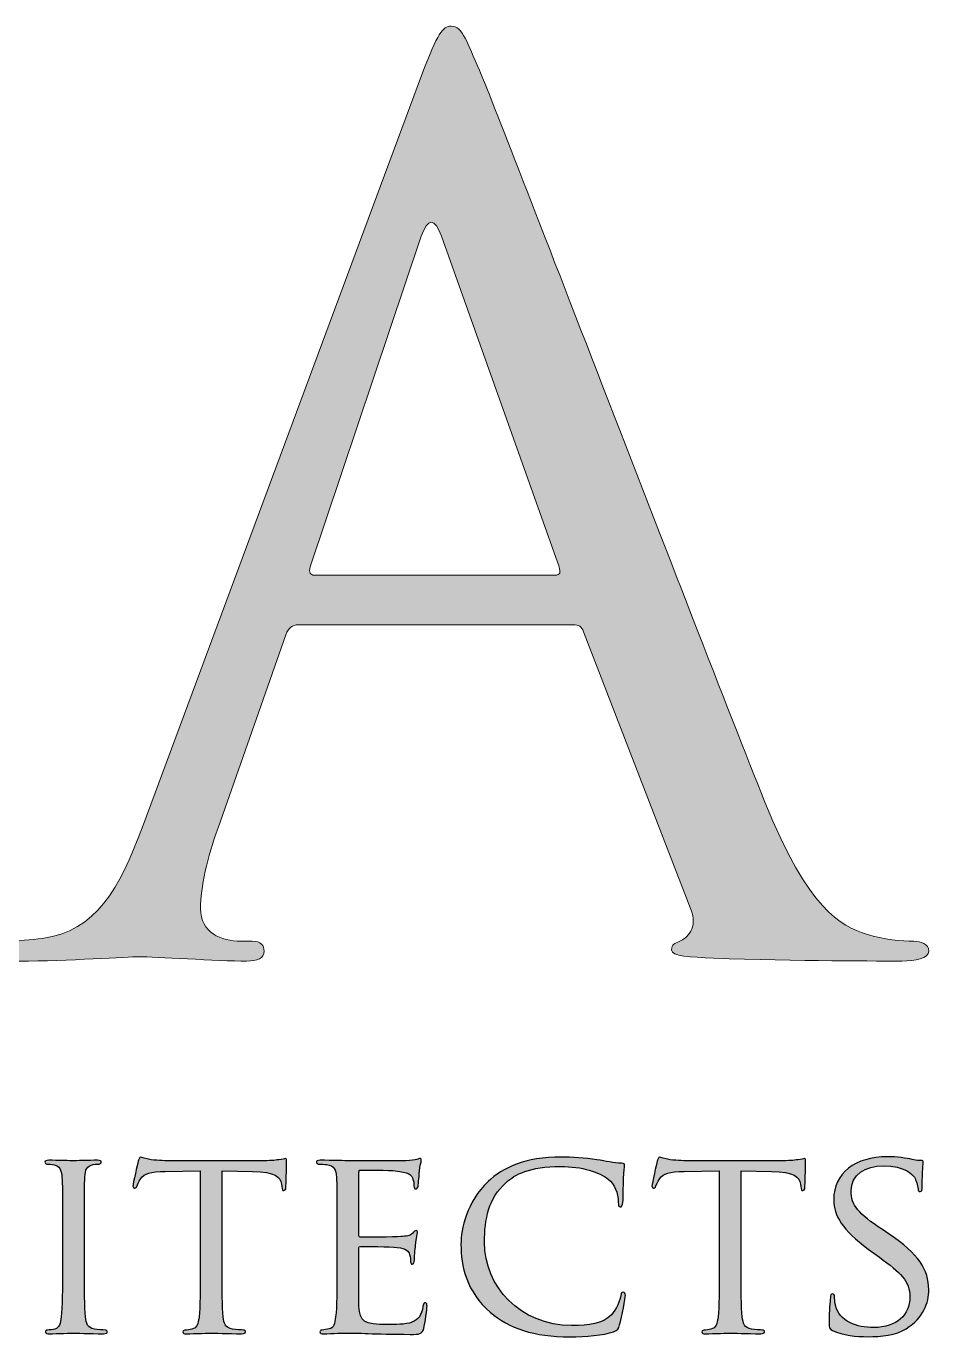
# Model space of a CAD drawing. Header units: feet. Extents: x 0.21 to 4.79, y 0.56 to 1.94.
# Drawn here: x 3.841 to 4.787, y 0.558 to 1.93 of the extents above; entities that cross this region are included whole.
import ezdxf

# ---------------------------------------------------------------- set-up
doc = ezdxf.new("R2010")
doc.units = ezdxf.units.FT
doc.header["$MEASUREMENT"] = 0
doc.layers.add('Layer 2', color=7, linetype='Continuous')

# ---------------------------------------------------------------- blocks, each defined once
blk = doc.blocks.new('*U3')
at = {"true_color": 0xffffff}
h = blk.add_hatch(color=7, dxfattribs=at)
h.dxf.hatch_style = 2
edge = h.paths.add_edge_path()
edge.add_spline(control_points=[(4.2564, 1.8813), (4.272, 1.9229), (4.2777, 1.9303), (4.2862, 1.9303), (4.2989, 1.9303), (4.3032, 1.9125), (4.3159, 1.8843), (4.3386, 1.8308), (4.5385, 1.3093), (4.615, 1.1177), (4.6604, 1.0048), (4.6944, 0.9885), (4.7213, 0.9795), (4.7397, 0.9736), (4.7582, 0.9721), (4.7709, 0.9721), (4.778, 0.9721), (4.7865, 0.9692), (4.7865, 0.9617), (4.7865, 0.9543), (4.7724, 0.9513), (4.7582, 0.9513), (4.7397, 0.9513), (4.6476, 0.9513), (4.5611, 0.9543), (4.537, 0.9558), (4.5172, 0.9558), (4.5172, 0.9632), (4.5172, 0.9692), (4.52, 0.9692), (4.5257, 0.9721), (4.5328, 0.9751), (4.5456, 0.9855), (4.537, 1.0063), (4.537, 1.0063), (4.4251, 1.296), (4.4251, 1.296), (4.4223, 1.3019), (4.4208, 1.3034), (4.4137, 1.3034), (4.4137, 1.3034), (4.126, 1.3034), (4.126, 1.3034), (4.1203, 1.3034), (4.116, 1.3004), (4.1132, 1.293), (4.1132, 1.293), (4.0424, 1.091), (4.0424, 1.091), (4.031, 1.0598), (4.0239, 1.0286), (4.0239, 1.0063), (4.0239, 0.981), (4.0452, 0.9721), (4.0664, 0.9721), (4.0664, 0.9721), (4.0778, 0.9721), (4.0778, 0.9721), (4.0877, 0.9721), (4.0905, 0.9677), (4.0905, 0.9617), (4.0905, 0.9543), (4.0834, 0.9513), (4.0721, 0.9513), (4.0424, 0.9513), (3.9743, 0.9558), (3.9601, 0.9558), (3.9474, 0.9558), (3.885, 0.9513), (3.834, 0.9513), (3.8184, 0.9513), (3.8099, 0.9543), (3.8099, 0.9617), (3.8099, 0.9677), (3.8155, 0.9721), (3.8212, 0.9721), (3.8297, 0.9721), (3.8481, 0.9736), (3.8581, 0.9751), (3.9148, 0.9825), (3.9389, 1.0271), (3.9629, 1.091), (3.9629, 1.091), (4.2564, 1.8813), (4.2564, 1.8813)], knot_values=[0, 0, 0, 0, 1, 1, 1, 2, 2, 2, 3, 3, 3, 4, 4, 4, 5, 5, 5, 6, 6, 6, 7, 7, 7, 8, 8, 8, 9, 9, 9, 10, 10, 10, 11, 11, 11, 12, 12, 12, 13, 13, 13, 14, 14, 14, 15, 15, 15, 16, 16, 16, 17, 17, 17, 18, 18, 18, 19, 19, 19, 20, 20, 20, 21, 21, 21, 22, 22, 22, 23, 23, 23, 24, 24, 24, 25, 25, 25, 26, 26, 26, 27, 27, 27, 28, 28, 28, 28], degree=3, periodic=0)
edge = h.paths.add_edge_path()
edge.add_spline(control_points=[(4.3953, 1.3554), (4.401, 1.3554), (4.401, 1.3584), (4.3995, 1.3643), (4.3995, 1.3643), (4.2762, 1.7104), (4.2762, 1.7104), (4.2691, 1.7298), (4.262, 1.7298), (4.255, 1.7104), (4.255, 1.7104), (4.1387, 1.3643), (4.1387, 1.3643), (4.1373, 1.3584), (4.1387, 1.3554), (4.143, 1.3554), (4.143, 1.3554), (4.3953, 1.3554), (4.3953, 1.3554)], knot_values=[0, 0, 0, 0, 1, 1, 1, 2, 2, 2, 3, 3, 3, 4, 4, 4, 5, 5, 5, 6, 6, 6, 6], degree=3, periodic=0)
h = blk.add_hatch(color=7, dxfattribs=at)
h.dxf.hatch_style = 2
edge = h.paths.add_edge_path()
edge.add_spline(control_points=[(3.9024, 0.6308), (3.9024, 0.6076), (3.9024, 0.5887), (3.9035, 0.5788), (3.9044, 0.5717), (3.9053, 0.5672), (3.9127, 0.566), (3.9165, 0.5655), (3.922, 0.5649), (3.9243, 0.5649), (3.9257, 0.5649), (3.9263, 0.5638), (3.9263, 0.5629), (3.9263, 0.5618), (3.9251, 0.561), (3.9222, 0.561), (3.9081, 0.561), (3.8918, 0.5618), (3.8906, 0.5618), (3.8892, 0.5618), (3.8733, 0.561), (3.8656, 0.561), (3.863, 0.561), (3.8615, 0.5615), (3.8615, 0.5629), (3.8615, 0.5638), (3.8621, 0.5649), (3.8636, 0.5649), (3.8659, 0.5649), (3.869, 0.5655), (3.8713, 0.566), (3.8762, 0.5672), (3.8771, 0.5717), (3.8779, 0.5788), (3.8791, 0.5887), (3.8794, 0.6076), (3.8794, 0.6308), (3.8794, 0.6308), (3.8794, 0.6732), (3.8794, 0.6732), (3.8794, 0.7105), (3.8794, 0.7172), (3.8788, 0.7249), (3.8782, 0.7331), (3.8762, 0.7367), (3.8707, 0.7379), (3.8679, 0.7385), (3.8647, 0.7387), (3.863, 0.7387), (3.8618, 0.7387), (3.861, 0.7399), (3.861, 0.7407), (3.861, 0.7421), (3.8621, 0.7427), (3.865, 0.7427), (3.8733, 0.7427), (3.8892, 0.7421), (3.8906, 0.7421), (3.8918, 0.7421), (3.9081, 0.7427), (3.9159, 0.7427), (3.9188, 0.7427), (3.9199, 0.7421), (3.9199, 0.7407), (3.9199, 0.7399), (3.9188, 0.7387), (3.9179, 0.7387), (3.9162, 0.7387), (3.9145, 0.7387), (3.9116, 0.7382), (3.9047, 0.7367), (3.9033, 0.7334), (3.9027, 0.7249), (3.9024, 0.7172), (3.9024, 0.7105), (3.9024, 0.6732), (3.9024, 0.6732), (3.9024, 0.6308), (3.9024, 0.6308)], knot_values=[0, 0, 0, 0, 1, 1, 1, 2, 2, 2, 3, 3, 3, 4, 4, 4, 5, 5, 5, 6, 6, 6, 7, 7, 7, 8, 8, 8, 9, 9, 9, 10, 10, 10, 11, 11, 11, 12, 12, 12, 13, 13, 13, 14, 14, 14, 15, 15, 15, 16, 16, 16, 17, 17, 17, 18, 18, 18, 19, 19, 19, 20, 20, 20, 21, 21, 21, 22, 22, 22, 23, 23, 23, 24, 24, 24, 25, 25, 25, 26, 26, 26, 26], degree=3, periodic=0)
h = blk.add_hatch(color=7, dxfattribs=at)
h.dxf.hatch_style = 2
edge = h.paths.add_edge_path()
edge.add_spline(control_points=[(4.0465, 0.6308), (4.0465, 0.6076), (4.0465, 0.5887), (4.0477, 0.5788), (4.0485, 0.5717), (4.0497, 0.5672), (4.0575, 0.566), (4.0609, 0.5655), (4.0667, 0.5649), (4.069, 0.5649), (4.0707, 0.5649), (4.071, 0.5638), (4.071, 0.5629), (4.071, 0.5618), (4.0698, 0.561), (4.0669, 0.561), (4.0531, 0.561), (4.037, 0.5618), (4.0356, 0.5618), (4.0345, 0.5618), (4.0169, 0.561), (4.0094, 0.561), (4.0066, 0.561), (4.0054, 0.5615), (4.0054, 0.5629), (4.0054, 0.5638), (4.006, 0.5647), (4.0074, 0.5647), (4.0097, 0.5647), (4.0126, 0.5652), (4.0149, 0.5658), (4.0201, 0.5669), (4.0215, 0.5717), (4.0224, 0.5788), (4.0235, 0.5887), (4.0235, 0.6076), (4.0235, 0.6308), (4.0235, 0.6308), (4.0235, 0.7317), (4.0235, 0.7317), (4.0235, 0.7317), (3.987, 0.7311), (3.987, 0.7311), (3.9712, 0.7308), (3.9651, 0.7291), (3.9614, 0.7235), (3.9585, 0.7192), (3.9582, 0.7175), (3.9574, 0.7158), (3.9568, 0.7139), (3.9559, 0.7136), (3.9548, 0.7136), (3.9542, 0.7136), (3.953, 0.7142), (3.953, 0.7156), (3.953, 0.7181), (3.9582, 0.7396), (3.9585, 0.7416), (3.9591, 0.743), (3.9602, 0.7461), (3.9611, 0.7461), (3.9628, 0.7461), (3.9654, 0.7441), (3.9723, 0.7432), (3.9795, 0.7424), (3.9893, 0.7421), (3.9922, 0.7421), (3.9922, 0.7421), (4.0877, 0.7421), (4.0877, 0.7421), (4.096, 0.7421), (4.1018, 0.7427), (4.1058, 0.7432), (4.1095, 0.7438), (4.1118, 0.7444), (4.113, 0.7444), (4.1141, 0.7444), (4.1141, 0.743), (4.1141, 0.7416), (4.1141, 0.7342), (4.1133, 0.717), (4.1133, 0.7142), (4.1133, 0.7122), (4.1121, 0.711), (4.111, 0.711), (4.1098, 0.711), (4.1093, 0.7119), (4.109, 0.7153), (4.109, 0.7153), (4.1087, 0.7178), (4.1087, 0.7178), (4.1078, 0.7252), (4.1023, 0.7305), (4.0782, 0.7311), (4.0782, 0.7311), (4.0465, 0.7317), (4.0465, 0.7317), (4.0465, 0.7317), (4.0465, 0.6308), (4.0465, 0.6308)], knot_values=[0, 0, 0, 0, 1, 1, 1, 2, 2, 2, 3, 3, 3, 4, 4, 4, 5, 5, 5, 6, 6, 6, 7, 7, 7, 8, 8, 8, 9, 9, 9, 10, 10, 10, 11, 11, 11, 12, 12, 12, 13, 13, 13, 14, 14, 14, 15, 15, 15, 16, 16, 16, 17, 17, 17, 18, 18, 18, 19, 19, 19, 20, 20, 20, 21, 21, 21, 22, 22, 22, 23, 23, 23, 24, 24, 24, 25, 25, 25, 26, 26, 26, 27, 27, 27, 28, 28, 28, 29, 29, 29, 30, 30, 30, 31, 31, 31, 32, 32, 32, 33, 33, 33, 33], degree=3, periodic=0)
h = blk.add_hatch(color=7, dxfattribs=at)
h.dxf.hatch_style = 2
edge = h.paths.add_edge_path()
edge.add_spline(control_points=[(4.1668, 0.6732), (4.1668, 0.7105), (4.1668, 0.7172), (4.1662, 0.7249), (4.1657, 0.7331), (4.1642, 0.737), (4.1559, 0.7382), (4.1539, 0.7385), (4.1495, 0.7387), (4.1472, 0.7387), (4.1464, 0.7387), (4.1452, 0.7399), (4.1452, 0.7407), (4.1452, 0.7421), (4.1464, 0.7427), (4.1493, 0.7427), (4.1608, 0.7427), (4.1772, 0.7421), (4.1786, 0.7421), (4.1803, 0.7421), (4.2333, 0.7418), (4.239, 0.7421), (4.2439, 0.7424), (4.2485, 0.7433), (4.2505, 0.7436), (4.2517, 0.7438), (4.2528, 0.7447), (4.254, 0.7447), (4.2548, 0.7447), (4.2551, 0.7436), (4.2551, 0.7424), (4.2551, 0.7407), (4.2537, 0.7379), (4.2531, 0.7311), (4.2528, 0.7288), (4.2523, 0.7181), (4.2517, 0.7153), (4.2514, 0.7142), (4.2505, 0.7127), (4.2494, 0.7127), (4.2479, 0.7127), (4.2474, 0.7139), (4.2474, 0.7158), (4.2474, 0.7175), (4.2471, 0.7215), (4.2459, 0.7243), (4.2442, 0.7283), (4.2416, 0.73), (4.2278, 0.7317), (4.2235, 0.7322), (4.1941, 0.7325), (4.1912, 0.7325), (4.1901, 0.7325), (4.1898, 0.7317), (4.1898, 0.73), (4.1898, 0.73), (4.1898, 0.6647), (4.1898, 0.6647), (4.1898, 0.663), (4.1898, 0.6622), (4.1912, 0.6622), (4.1944, 0.6622), (4.2278, 0.6622), (4.2335, 0.6627), (4.2396, 0.6633), (4.2433, 0.6635), (4.2459, 0.6661), (4.2476, 0.6678), (4.2488, 0.6692), (4.2497, 0.6692), (4.2505, 0.6692), (4.2511, 0.6686), (4.2511, 0.6672), (4.2511, 0.6658), (4.2497, 0.6619), (4.2491, 0.6539), (4.2485, 0.6492), (4.2479, 0.6401), (4.2479, 0.6384), (4.2479, 0.6364), (4.2474, 0.6339), (4.2456, 0.6339), (4.2445, 0.6339), (4.2439, 0.6347), (4.2439, 0.6361), (4.2439, 0.6384), (4.2439, 0.6409), (4.2427, 0.6441), (4.2419, 0.6474), (4.2396, 0.6503), (4.2298, 0.6514), (4.2229, 0.6522), (4.1958, 0.6525), (4.1915, 0.6525), (4.1901, 0.6525), (4.1898, 0.6517), (4.1898, 0.6508), (4.1898, 0.6508), (4.1898, 0.6308), (4.1898, 0.6308), (4.1898, 0.6226), (4.1895, 0.5946), (4.1898, 0.5898), (4.1904, 0.5737), (4.195, 0.5706), (4.22, 0.5706), (4.2266, 0.5706), (4.2387, 0.5706), (4.2453, 0.5731), (4.252, 0.5759), (4.2554, 0.5802), (4.2568, 0.5898), (4.2574, 0.5926), (4.258, 0.5935), (4.2594, 0.5935), (4.2609, 0.5935), (4.2611, 0.5915), (4.2611, 0.5898), (4.2611, 0.5881), (4.2591, 0.5717), (4.2577, 0.5666), (4.256, 0.5604), (4.2534, 0.5604), (4.2436, 0.5604), (4.2246, 0.5604), (4.21, 0.561), (4.1996, 0.5612), (4.189, 0.5618), (4.1823, 0.5618), (4.1786, 0.5618), (4.178, 0.5618), (4.1731, 0.5618), (4.1677, 0.5615), (4.1628, 0.5612), (4.157, 0.561), (4.153, 0.561), (4.1504, 0.561), (4.149, 0.5615), (4.149, 0.5629), (4.149, 0.5638), (4.1495, 0.5649), (4.151, 0.5649), (4.1533, 0.5649), (4.1565, 0.5658), (4.1587, 0.5661), (4.1637, 0.5669), (4.1642, 0.5717), (4.1654, 0.5788), (4.1668, 0.5887), (4.1668, 0.6076), (4.1668, 0.6308), (4.1668, 0.6308), (4.1668, 0.6732), (4.1668, 0.6732)], knot_values=[0, 0, 0, 0, 1, 1, 1, 2, 2, 2, 3, 3, 3, 4, 4, 4, 5, 5, 5, 6, 6, 6, 7, 7, 7, 8, 8, 8, 9, 9, 9, 10, 10, 10, 11, 11, 11, 12, 12, 12, 13, 13, 13, 14, 14, 14, 15, 15, 15, 16, 16, 16, 17, 17, 17, 18, 18, 18, 19, 19, 19, 20, 20, 20, 21, 21, 21, 22, 22, 22, 23, 23, 23, 24, 24, 24, 25, 25, 25, 26, 26, 26, 27, 27, 27, 28, 28, 28, 29, 29, 29, 30, 30, 30, 31, 31, 31, 32, 32, 32, 33, 33, 33, 34, 34, 34, 35, 35, 35, 36, 36, 36, 37, 37, 37, 38, 38, 38, 39, 39, 39, 40, 40, 40, 41, 41, 41, 42, 42, 42, 43, 43, 43, 44, 44, 44, 45, 45, 45, 46, 46, 46, 47, 47, 47, 48, 48, 48, 49, 49, 49, 50, 50, 50, 51, 51, 51, 51], degree=3, periodic=0)
h = blk.add_hatch(color=7, dxfattribs=at)
h.dxf.hatch_style = 2
edge = h.paths.add_edge_path()
edge.add_spline(control_points=[(4.3273, 0.5836), (4.3026, 0.6045), (4.2966, 0.6319), (4.2966, 0.6548), (4.2966, 0.6709), (4.3026, 0.6989), (4.325, 0.7204), (4.3403, 0.7348), (4.3633, 0.7461), (4.4022, 0.7461), (4.4122, 0.7461), (4.4266, 0.7452), (4.439, 0.7433), (4.4485, 0.7416), (4.4565, 0.7399), (4.4648, 0.7396), (4.4674, 0.7396), (4.468, 0.7385), (4.468, 0.737), (4.468, 0.7351), (4.4674, 0.7322), (4.4669, 0.7235), (4.4666, 0.7156), (4.4666, 0.7023), (4.4663, 0.6989), (4.466, 0.6952), (4.4648, 0.6938), (4.4634, 0.6938), (4.4617, 0.6938), (4.4614, 0.6955), (4.4614, 0.6989), (4.4614, 0.7082), (4.4574, 0.7178), (4.4508, 0.7229), (4.4418, 0.7303), (4.4234, 0.7362), (4.401, 0.7362), (4.3685, 0.7362), (4.3529, 0.7277), (4.344, 0.7195), (4.3253, 0.7026), (4.3213, 0.6811), (4.3213, 0.6568), (4.3213, 0.6107), (4.3584, 0.5697), (4.4125, 0.5697), (4.4315, 0.5697), (4.4441, 0.5711), (4.4542, 0.581), (4.4597, 0.5864), (4.4631, 0.5966), (4.464, 0.6011), (4.4646, 0.6036), (4.4648, 0.6045), (4.4666, 0.6045), (4.4677, 0.6045), (4.4689, 0.6028), (4.4689, 0.6011), (4.4689, 0.5994), (4.4654, 0.5785), (4.4628, 0.5703), (4.4614, 0.5658), (4.4608, 0.5649), (4.4565, 0.5632), (4.4462, 0.5593), (4.4272, 0.5578), (4.4108, 0.5578), (4.3728, 0.5578), (4.3472, 0.5666), (4.3273, 0.5836)], knot_values=[0, 0, 0, 0, 1, 1, 1, 2, 2, 2, 3, 3, 3, 4, 4, 4, 5, 5, 5, 6, 6, 6, 7, 7, 7, 8, 8, 8, 9, 9, 9, 10, 10, 10, 11, 11, 11, 12, 12, 12, 13, 13, 13, 14, 14, 14, 15, 15, 15, 16, 16, 16, 17, 17, 17, 18, 18, 18, 19, 19, 19, 20, 20, 20, 21, 21, 21, 22, 22, 22, 23, 23, 23, 23], degree=3, periodic=0)
h = blk.add_hatch(color=7, dxfattribs=at)
h.dxf.hatch_style = 2
edge = h.paths.add_edge_path()
edge.add_spline(control_points=[(4.59, 0.6308), (4.59, 0.6076), (4.59, 0.5887), (4.5912, 0.5788), (4.5921, 0.5717), (4.5932, 0.5672), (4.601, 0.566), (4.6044, 0.5655), (4.6102, 0.5649), (4.6125, 0.5649), (4.6142, 0.5649), (4.6145, 0.5638), (4.6145, 0.5629), (4.6145, 0.5618), (4.6133, 0.561), (4.6105, 0.561), (4.5966, 0.561), (4.5805, 0.5618), (4.5791, 0.5618), (4.578, 0.5618), (4.5604, 0.561), (4.5529, 0.561), (4.55, 0.561), (4.5489, 0.5615), (4.5489, 0.5629), (4.5489, 0.5638), (4.5495, 0.5647), (4.5509, 0.5647), (4.5532, 0.5647), (4.5561, 0.5652), (4.5584, 0.5658), (4.5636, 0.5669), (4.565, 0.5717), (4.5659, 0.5788), (4.567, 0.5887), (4.567, 0.6076), (4.567, 0.6308), (4.567, 0.6308), (4.567, 0.7317), (4.567, 0.7317), (4.567, 0.7317), (4.5305, 0.7311), (4.5305, 0.7311), (4.5147, 0.7308), (4.5086, 0.7291), (4.5049, 0.7235), (4.502, 0.7192), (4.5017, 0.7175), (4.5008, 0.7158), (4.5003, 0.7139), (4.4994, 0.7136), (4.4983, 0.7136), (4.4977, 0.7136), (4.4966, 0.7142), (4.4966, 0.7156), (4.4966, 0.7181), (4.5017, 0.7396), (4.502, 0.7416), (4.5026, 0.743), (4.5037, 0.7461), (4.5046, 0.7461), (4.5063, 0.7461), (4.5089, 0.7441), (4.5158, 0.7432), (4.523, 0.7424), (4.5328, 0.7421), (4.5357, 0.7421), (4.5357, 0.7421), (4.6312, 0.7421), (4.6312, 0.7421), (4.6395, 0.7421), (4.6453, 0.7427), (4.6493, 0.7432), (4.653, 0.7438), (4.6553, 0.7444), (4.6565, 0.7444), (4.6576, 0.7444), (4.6576, 0.743), (4.6576, 0.7416), (4.6576, 0.7342), (4.6568, 0.717), (4.6568, 0.7142), (4.6568, 0.7122), (4.6556, 0.711), (4.6545, 0.711), (4.6533, 0.711), (4.6527, 0.7119), (4.6525, 0.7153), (4.6525, 0.7153), (4.6522, 0.7178), (4.6522, 0.7178), (4.6513, 0.7252), (4.6458, 0.7305), (4.6217, 0.7311), (4.6217, 0.7311), (4.59, 0.7317), (4.59, 0.7317), (4.59, 0.7317), (4.59, 0.6308), (4.59, 0.6308)], knot_values=[0, 0, 0, 0, 1, 1, 1, 2, 2, 2, 3, 3, 3, 4, 4, 4, 5, 5, 5, 6, 6, 6, 7, 7, 7, 8, 8, 8, 9, 9, 9, 10, 10, 10, 11, 11, 11, 12, 12, 12, 13, 13, 13, 14, 14, 14, 15, 15, 15, 16, 16, 16, 17, 17, 17, 18, 18, 18, 19, 19, 19, 20, 20, 20, 21, 21, 21, 22, 22, 22, 23, 23, 23, 24, 24, 24, 25, 25, 25, 26, 26, 26, 27, 27, 27, 28, 28, 28, 29, 29, 29, 30, 30, 30, 31, 31, 31, 32, 32, 32, 33, 33, 33, 33], degree=3, periodic=0)
h = blk.add_hatch(color=7, dxfattribs=at)
h.dxf.hatch_style = 2
edge = h.paths.add_edge_path()
edge.add_spline(control_points=[(4.6858, 0.5644), (4.6824, 0.566), (4.6821, 0.5669), (4.6821, 0.5734), (4.6821, 0.5853), (4.6833, 0.5949), (4.6835, 0.5988), (4.6835, 0.6014), (4.6841, 0.6028), (4.6855, 0.6028), (4.687, 0.6028), (4.6879, 0.6019), (4.6879, 0.5999), (4.6879, 0.598), (4.6879, 0.5946), (4.6887, 0.5912), (4.6927, 0.5737), (4.7117, 0.5675), (4.7287, 0.5675), (4.7537, 0.5675), (4.7667, 0.5813), (4.7667, 0.5994), (4.7667, 0.6166), (4.7572, 0.6248), (4.7348, 0.6412), (4.7348, 0.6412), (4.7232, 0.6497), (4.7232, 0.6497), (4.6959, 0.6698), (4.687, 0.6845), (4.687, 0.7012), (4.687, 0.7294), (4.7097, 0.7464), (4.7431, 0.7464), (4.7532, 0.7464), (4.7632, 0.7449), (4.7693, 0.7436), (4.7742, 0.7424), (4.7762, 0.7424), (4.7782, 0.7424), (4.7802, 0.7424), (4.7808, 0.7421), (4.7808, 0.7407), (4.7808, 0.7396), (4.7796, 0.7317), (4.7796, 0.7153), (4.7796, 0.7116), (4.7793, 0.7099), (4.7776, 0.7099), (4.7759, 0.7099), (4.7756, 0.711), (4.7753, 0.713), (4.775, 0.7158), (4.773, 0.7223), (4.7716, 0.7249), (4.7699, 0.7277), (4.7615, 0.7368), (4.7388, 0.7368), (4.7204, 0.7368), (4.7051, 0.7277), (4.7051, 0.7108), (4.7051, 0.6955), (4.7129, 0.6867), (4.7379, 0.6701), (4.7379, 0.6701), (4.7451, 0.6653), (4.7451, 0.6653), (4.7759, 0.6446), (4.7865, 0.6279), (4.7865, 0.6073), (4.7865, 0.5932), (4.7811, 0.5779), (4.7629, 0.5663), (4.7523, 0.5595), (4.7365, 0.5579), (4.7227, 0.5579), (4.7109, 0.5579), (4.6962, 0.5595), (4.6858, 0.5644)], knot_values=[0, 0, 0, 0, 1, 1, 1, 2, 2, 2, 3, 3, 3, 4, 4, 4, 5, 5, 5, 6, 6, 6, 7, 7, 7, 8, 8, 8, 9, 9, 9, 10, 10, 10, 11, 11, 11, 12, 12, 12, 13, 13, 13, 14, 14, 14, 15, 15, 15, 16, 16, 16, 17, 17, 17, 18, 18, 18, 19, 19, 19, 20, 20, 20, 21, 21, 21, 22, 22, 22, 23, 23, 23, 24, 24, 24, 25, 25, 25, 26, 26, 26, 26], degree=3, periodic=0)
at = {"lineweight": 0}
for points, knots in [([(4.2564, 1.8813), (4.272, 1.9229), (4.2777, 1.9303), (4.2862, 1.9303), (4.2989, 1.9303), (4.3032, 1.9125), (4.3159, 1.8843), (4.3386, 1.8308), (4.5385, 1.3093), (4.615, 1.1177), (4.6604, 1.0048), (4.6944, 0.9885), (4.7213, 0.9795), (4.7397, 0.9736), (4.7582, 0.9721), (4.7709, 0.9721), (4.778, 0.9721), (4.7865, 0.9692), (4.7865, 0.9617), (4.7865, 0.9543), (4.7724, 0.9513), (4.7582, 0.9513), (4.7397, 0.9513), (4.6476, 0.9513), (4.5611, 0.9543), (4.537, 0.9558), (4.5172, 0.9558), (4.5172, 0.9632), (4.5172, 0.9692), (4.52, 0.9692), (4.5257, 0.9721), (4.5328, 0.9751), (4.5456, 0.9855), (4.537, 1.0063), (4.537, 1.0063), (4.4251, 1.296), (4.4251, 1.296), (4.4223, 1.3019), (4.4208, 1.3034), (4.4137, 1.3034), (4.4137, 1.3034), (4.126, 1.3034), (4.126, 1.3034), (4.1203, 1.3034), (4.116, 1.3004), (4.1132, 1.293), (4.1132, 1.293), (4.0424, 1.091), (4.0424, 1.091), (4.031, 1.0598), (4.0239, 1.0286), (4.0239, 1.0063), (4.0239, 0.981), (4.0452, 0.9721), (4.0664, 0.9721), (4.0664, 0.9721), (4.0778, 0.9721), (4.0778, 0.9721), (4.0877, 0.9721), (4.0905, 0.9677), (4.0905, 0.9617), (4.0905, 0.9543), (4.0834, 0.9513), (4.0721, 0.9513), (4.0424, 0.9513), (3.9743, 0.9558), (3.9601, 0.9558), (3.9474, 0.9558), (3.885, 0.9513), (3.834, 0.9513), (3.8184, 0.9513), (3.8099, 0.9543), (3.8099, 0.9617), (3.8099, 0.9677), (3.8155, 0.9721), (3.8212, 0.9721), (3.8297, 0.9721), (3.8481, 0.9736), (3.8581, 0.9751), (3.9148, 0.9825), (3.9389, 1.0271), (3.9629, 1.091), (3.9629, 1.091), (4.2564, 1.8813), (4.2564, 1.8813)], [0, 0, 0, 0, 1, 1, 1, 2, 2, 2, 3, 3, 3, 4, 4, 4, 5, 5, 5, 6, 6, 6, 7, 7, 7, 8, 8, 8, 9, 9, 9, 10, 10, 10, 11, 11, 11, 12, 12, 12, 13, 13, 13, 14, 14, 14, 15, 15, 15, 16, 16, 16, 17, 17, 17, 18, 18, 18, 19, 19, 19, 20, 20, 20, 21, 21, 21, 22, 22, 22, 23, 23, 23, 24, 24, 24, 25, 25, 25, 26, 26, 26, 27, 27, 27, 28, 28, 28, 28]), ([(4.3953, 1.3554), (4.401, 1.3554), (4.401, 1.3584), (4.3995, 1.3643), (4.3995, 1.3643), (4.2762, 1.7104), (4.2762, 1.7104), (4.2691, 1.7298), (4.262, 1.7298), (4.255, 1.7104), (4.255, 1.7104), (4.1387, 1.3643), (4.1387, 1.3643), (4.1373, 1.3584), (4.1387, 1.3554), (4.143, 1.3554), (4.143, 1.3554), (4.3953, 1.3554), (4.3953, 1.3554)], [0, 0, 0, 0, 1, 1, 1, 2, 2, 2, 3, 3, 3, 4, 4, 4, 5, 5, 5, 6, 6, 6, 6])]:
    blk.add_open_spline(points, degree=3, knots=knots, dxfattribs=at)
for points, knots in [([(3.9024, 0.6308), (3.9024, 0.6076), (3.9024, 0.5887), (3.9035, 0.5788), (3.9044, 0.5717), (3.9053, 0.5672), (3.9127, 0.566), (3.9165, 0.5655), (3.922, 0.5649), (3.9243, 0.5649), (3.9257, 0.5649), (3.9263, 0.5638), (3.9263, 0.5629), (3.9263, 0.5618), (3.9251, 0.561), (3.9222, 0.561), (3.9081, 0.561), (3.8918, 0.5618), (3.8906, 0.5618), (3.8892, 0.5618), (3.8733, 0.561), (3.8656, 0.561), (3.863, 0.561), (3.8615, 0.5615), (3.8615, 0.5629), (3.8615, 0.5638), (3.8621, 0.5649), (3.8636, 0.5649), (3.8659, 0.5649), (3.869, 0.5655), (3.8713, 0.566), (3.8762, 0.5672), (3.8771, 0.5717), (3.8779, 0.5788), (3.8791, 0.5887), (3.8794, 0.6076), (3.8794, 0.6308), (3.8794, 0.6308), (3.8794, 0.6732), (3.8794, 0.6732), (3.8794, 0.7105), (3.8794, 0.7172), (3.8788, 0.7249), (3.8782, 0.7331), (3.8762, 0.7367), (3.8707, 0.7379), (3.8679, 0.7385), (3.8647, 0.7387), (3.863, 0.7387), (3.8618, 0.7387), (3.861, 0.7399), (3.861, 0.7407), (3.861, 0.7421), (3.8621, 0.7427), (3.865, 0.7427), (3.8733, 0.7427), (3.8892, 0.7421), (3.8906, 0.7421), (3.8918, 0.7421), (3.9081, 0.7427), (3.9159, 0.7427), (3.9188, 0.7427), (3.9199, 0.7421), (3.9199, 0.7407), (3.9199, 0.7399), (3.9188, 0.7387), (3.9179, 0.7387), (3.9162, 0.7387), (3.9145, 0.7387), (3.9116, 0.7382), (3.9047, 0.7367), (3.9033, 0.7334), (3.9027, 0.7249), (3.9024, 0.7172), (3.9024, 0.7105), (3.9024, 0.6732), (3.9024, 0.6732), (3.9024, 0.6308), (3.9024, 0.6308)], [0, 0, 0, 0, 1, 1, 1, 2, 2, 2, 3, 3, 3, 4, 4, 4, 5, 5, 5, 6, 6, 6, 7, 7, 7, 8, 8, 8, 9, 9, 9, 10, 10, 10, 11, 11, 11, 12, 12, 12, 13, 13, 13, 14, 14, 14, 15, 15, 15, 16, 16, 16, 17, 17, 17, 18, 18, 18, 19, 19, 19, 20, 20, 20, 21, 21, 21, 22, 22, 22, 23, 23, 23, 24, 24, 24, 25, 25, 25, 26, 26, 26, 26]), ([(4.0465, 0.6308), (4.0465, 0.6076), (4.0465, 0.5887), (4.0477, 0.5788), (4.0485, 0.5717), (4.0497, 0.5672), (4.0575, 0.566), (4.0609, 0.5655), (4.0667, 0.5649), (4.069, 0.5649), (4.0707, 0.5649), (4.071, 0.5638), (4.071, 0.5629), (4.071, 0.5618), (4.0698, 0.561), (4.0669, 0.561), (4.0531, 0.561), (4.037, 0.5618), (4.0356, 0.5618), (4.0345, 0.5618), (4.0169, 0.561), (4.0094, 0.561), (4.0066, 0.561), (4.0054, 0.5615), (4.0054, 0.5629), (4.0054, 0.5638), (4.006, 0.5647), (4.0074, 0.5647), (4.0097, 0.5647), (4.0126, 0.5652), (4.0149, 0.5658), (4.0201, 0.5669), (4.0215, 0.5717), (4.0224, 0.5788), (4.0235, 0.5887), (4.0235, 0.6076), (4.0235, 0.6308), (4.0235, 0.6308), (4.0235, 0.7317), (4.0235, 0.7317), (4.0235, 0.7317), (3.987, 0.7311), (3.987, 0.7311), (3.9712, 0.7308), (3.9651, 0.7291), (3.9614, 0.7235), (3.9585, 0.7192), (3.9582, 0.7175), (3.9574, 0.7158), (3.9568, 0.7139), (3.9559, 0.7136), (3.9548, 0.7136), (3.9542, 0.7136), (3.953, 0.7142), (3.953, 0.7156), (3.953, 0.7181), (3.9582, 0.7396), (3.9585, 0.7416), (3.9591, 0.743), (3.9602, 0.7461), (3.9611, 0.7461), (3.9628, 0.7461), (3.9654, 0.7441), (3.9723, 0.7432), (3.9795, 0.7424), (3.9893, 0.7421), (3.9922, 0.7421), (3.9922, 0.7421), (4.0877, 0.7421), (4.0877, 0.7421), (4.096, 0.7421), (4.1018, 0.7427), (4.1058, 0.7432), (4.1095, 0.7438), (4.1118, 0.7444), (4.113, 0.7444), (4.1141, 0.7444), (4.1141, 0.743), (4.1141, 0.7416), (4.1141, 0.7342), (4.1133, 0.717), (4.1133, 0.7142), (4.1133, 0.7122), (4.1121, 0.711), (4.111, 0.711), (4.1098, 0.711), (4.1093, 0.7119), (4.109, 0.7153), (4.109, 0.7153), (4.1087, 0.7178), (4.1087, 0.7178), (4.1078, 0.7252), (4.1023, 0.7305), (4.0782, 0.7311), (4.0782, 0.7311), (4.0465, 0.7317), (4.0465, 0.7317), (4.0465, 0.7317), (4.0465, 0.6308), (4.0465, 0.6308)], [0, 0, 0, 0, 1, 1, 1, 2, 2, 2, 3, 3, 3, 4, 4, 4, 5, 5, 5, 6, 6, 6, 7, 7, 7, 8, 8, 8, 9, 9, 9, 10, 10, 10, 11, 11, 11, 12, 12, 12, 13, 13, 13, 14, 14, 14, 15, 15, 15, 16, 16, 16, 17, 17, 17, 18, 18, 18, 19, 19, 19, 20, 20, 20, 21, 21, 21, 22, 22, 22, 23, 23, 23, 24, 24, 24, 25, 25, 25, 26, 26, 26, 27, 27, 27, 28, 28, 28, 29, 29, 29, 30, 30, 30, 31, 31, 31, 32, 32, 32, 33, 33, 33, 33]), ([(4.1668, 0.6732), (4.1668, 0.7105), (4.1668, 0.7172), (4.1662, 0.7249), (4.1657, 0.7331), (4.1642, 0.737), (4.1559, 0.7382), (4.1539, 0.7385), (4.1495, 0.7387), (4.1472, 0.7387), (4.1464, 0.7387), (4.1452, 0.7399), (4.1452, 0.7407), (4.1452, 0.7421), (4.1464, 0.7427), (4.1493, 0.7427), (4.1608, 0.7427), (4.1772, 0.7421), (4.1786, 0.7421), (4.1803, 0.7421), (4.2333, 0.7418), (4.239, 0.7421), (4.2439, 0.7424), (4.2485, 0.7433), (4.2505, 0.7436), (4.2517, 0.7438), (4.2528, 0.7447), (4.254, 0.7447), (4.2548, 0.7447), (4.2551, 0.7436), (4.2551, 0.7424), (4.2551, 0.7407), (4.2537, 0.7379), (4.2531, 0.7311), (4.2528, 0.7288), (4.2523, 0.7181), (4.2517, 0.7153), (4.2514, 0.7142), (4.2505, 0.7127), (4.2494, 0.7127), (4.2479, 0.7127), (4.2474, 0.7139), (4.2474, 0.7158), (4.2474, 0.7175), (4.2471, 0.7215), (4.2459, 0.7243), (4.2442, 0.7283), (4.2416, 0.73), (4.2278, 0.7317), (4.2235, 0.7322), (4.1941, 0.7325), (4.1912, 0.7325), (4.1901, 0.7325), (4.1898, 0.7317), (4.1898, 0.73), (4.1898, 0.73), (4.1898, 0.6647), (4.1898, 0.6647), (4.1898, 0.663), (4.1898, 0.6622), (4.1912, 0.6622), (4.1944, 0.6622), (4.2278, 0.6622), (4.2335, 0.6627), (4.2396, 0.6633), (4.2433, 0.6635), (4.2459, 0.6661), (4.2476, 0.6678), (4.2488, 0.6692), (4.2497, 0.6692), (4.2505, 0.6692), (4.2511, 0.6686), (4.2511, 0.6672), (4.2511, 0.6658), (4.2497, 0.6619), (4.2491, 0.6539), (4.2485, 0.6492), (4.2479, 0.6401), (4.2479, 0.6384), (4.2479, 0.6364), (4.2474, 0.6339), (4.2456, 0.6339), (4.2445, 0.6339), (4.2439, 0.6347), (4.2439, 0.6361), (4.2439, 0.6384), (4.2439, 0.6409), (4.2427, 0.6441), (4.2419, 0.6474), (4.2396, 0.6503), (4.2298, 0.6514), (4.2229, 0.6522), (4.1958, 0.6525), (4.1915, 0.6525), (4.1901, 0.6525), (4.1898, 0.6517), (4.1898, 0.6508), (4.1898, 0.6508), (4.1898, 0.6308), (4.1898, 0.6308), (4.1898, 0.6226), (4.1895, 0.5946), (4.1898, 0.5898), (4.1904, 0.5737), (4.195, 0.5706), (4.22, 0.5706), (4.2266, 0.5706), (4.2387, 0.5706), (4.2453, 0.5731), (4.252, 0.5759), (4.2554, 0.5802), (4.2568, 0.5898), (4.2574, 0.5926), (4.258, 0.5935), (4.2594, 0.5935), (4.2609, 0.5935), (4.2611, 0.5915), (4.2611, 0.5898), (4.2611, 0.5881), (4.2591, 0.5717), (4.2577, 0.5666), (4.256, 0.5604), (4.2534, 0.5604), (4.2436, 0.5604), (4.2246, 0.5604), (4.21, 0.561), (4.1996, 0.5612), (4.189, 0.5618), (4.1823, 0.5618), (4.1786, 0.5618), (4.178, 0.5618), (4.1731, 0.5618), (4.1677, 0.5615), (4.1628, 0.5612), (4.157, 0.561), (4.153, 0.561), (4.1504, 0.561), (4.149, 0.5615), (4.149, 0.5629), (4.149, 0.5638), (4.1495, 0.5649), (4.151, 0.5649), (4.1533, 0.5649), (4.1565, 0.5658), (4.1587, 0.5661), (4.1637, 0.5669), (4.1642, 0.5717), (4.1654, 0.5788), (4.1668, 0.5887), (4.1668, 0.6076), (4.1668, 0.6308), (4.1668, 0.6308), (4.1668, 0.6732), (4.1668, 0.6732)], [0, 0, 0, 0, 1, 1, 1, 2, 2, 2, 3, 3, 3, 4, 4, 4, 5, 5, 5, 6, 6, 6, 7, 7, 7, 8, 8, 8, 9, 9, 9, 10, 10, 10, 11, 11, 11, 12, 12, 12, 13, 13, 13, 14, 14, 14, 15, 15, 15, 16, 16, 16, 17, 17, 17, 18, 18, 18, 19, 19, 19, 20, 20, 20, 21, 21, 21, 22, 22, 22, 23, 23, 23, 24, 24, 24, 25, 25, 25, 26, 26, 26, 27, 27, 27, 28, 28, 28, 29, 29, 29, 30, 30, 30, 31, 31, 31, 32, 32, 32, 33, 33, 33, 34, 34, 34, 35, 35, 35, 36, 36, 36, 37, 37, 37, 38, 38, 38, 39, 39, 39, 40, 40, 40, 41, 41, 41, 42, 42, 42, 43, 43, 43, 44, 44, 44, 45, 45, 45, 46, 46, 46, 47, 47, 47, 48, 48, 48, 49, 49, 49, 50, 50, 50, 51, 51, 51, 51]), ([(4.3273, 0.5836), (4.3026, 0.6045), (4.2966, 0.6319), (4.2966, 0.6548), (4.2966, 0.6709), (4.3026, 0.6989), (4.325, 0.7204), (4.3403, 0.7348), (4.3633, 0.7461), (4.4022, 0.7461), (4.4122, 0.7461), (4.4266, 0.7452), (4.439, 0.7433), (4.4485, 0.7416), (4.4565, 0.7399), (4.4648, 0.7396), (4.4674, 0.7396), (4.468, 0.7385), (4.468, 0.737), (4.468, 0.7351), (4.4674, 0.7322), (4.4669, 0.7235), (4.4666, 0.7156), (4.4666, 0.7023), (4.4663, 0.6989), (4.466, 0.6952), (4.4648, 0.6938), (4.4634, 0.6938), (4.4617, 0.6938), (4.4614, 0.6955), (4.4614, 0.6989), (4.4614, 0.7082), (4.4574, 0.7178), (4.4508, 0.7229), (4.4418, 0.7303), (4.4234, 0.7362), (4.401, 0.7362), (4.3685, 0.7362), (4.3529, 0.7277), (4.344, 0.7195), (4.3253, 0.7026), (4.3213, 0.6811), (4.3213, 0.6568), (4.3213, 0.6107), (4.3584, 0.5697), (4.4125, 0.5697), (4.4315, 0.5697), (4.4441, 0.5711), (4.4542, 0.581), (4.4597, 0.5864), (4.4631, 0.5966), (4.464, 0.6011), (4.4646, 0.6036), (4.4648, 0.6045), (4.4666, 0.6045), (4.4677, 0.6045), (4.4689, 0.6028), (4.4689, 0.6011), (4.4689, 0.5994), (4.4654, 0.5785), (4.4628, 0.5703), (4.4614, 0.5658), (4.4608, 0.5649), (4.4565, 0.5632), (4.4462, 0.5593), (4.4272, 0.5578), (4.4108, 0.5578), (4.3728, 0.5578), (4.3472, 0.5666), (4.3273, 0.5836)], [0, 0, 0, 0, 1, 1, 1, 2, 2, 2, 3, 3, 3, 4, 4, 4, 5, 5, 5, 6, 6, 6, 7, 7, 7, 8, 8, 8, 9, 9, 9, 10, 10, 10, 11, 11, 11, 12, 12, 12, 13, 13, 13, 14, 14, 14, 15, 15, 15, 16, 16, 16, 17, 17, 17, 18, 18, 18, 19, 19, 19, 20, 20, 20, 21, 21, 21, 22, 22, 22, 23, 23, 23, 23]), ([(4.59, 0.6308), (4.59, 0.6076), (4.59, 0.5887), (4.5912, 0.5788), (4.5921, 0.5717), (4.5932, 0.5672), (4.601, 0.566), (4.6044, 0.5655), (4.6102, 0.5649), (4.6125, 0.5649), (4.6142, 0.5649), (4.6145, 0.5638), (4.6145, 0.5629), (4.6145, 0.5618), (4.6133, 0.561), (4.6105, 0.561), (4.5966, 0.561), (4.5805, 0.5618), (4.5791, 0.5618), (4.578, 0.5618), (4.5604, 0.561), (4.5529, 0.561), (4.55, 0.561), (4.5489, 0.5615), (4.5489, 0.5629), (4.5489, 0.5638), (4.5495, 0.5647), (4.5509, 0.5647), (4.5532, 0.5647), (4.5561, 0.5652), (4.5584, 0.5658), (4.5636, 0.5669), (4.565, 0.5717), (4.5659, 0.5788), (4.567, 0.5887), (4.567, 0.6076), (4.567, 0.6308), (4.567, 0.6308), (4.567, 0.7317), (4.567, 0.7317), (4.567, 0.7317), (4.5305, 0.7311), (4.5305, 0.7311), (4.5147, 0.7308), (4.5086, 0.7291), (4.5049, 0.7235), (4.502, 0.7192), (4.5017, 0.7175), (4.5008, 0.7158), (4.5003, 0.7139), (4.4994, 0.7136), (4.4983, 0.7136), (4.4977, 0.7136), (4.4966, 0.7142), (4.4966, 0.7156), (4.4966, 0.7181), (4.5017, 0.7396), (4.502, 0.7416), (4.5026, 0.743), (4.5037, 0.7461), (4.5046, 0.7461), (4.5063, 0.7461), (4.5089, 0.7441), (4.5158, 0.7432), (4.523, 0.7424), (4.5328, 0.7421), (4.5357, 0.7421), (4.5357, 0.7421), (4.6312, 0.7421), (4.6312, 0.7421), (4.6395, 0.7421), (4.6453, 0.7427), (4.6493, 0.7432), (4.653, 0.7438), (4.6553, 0.7444), (4.6565, 0.7444), (4.6576, 0.7444), (4.6576, 0.743), (4.6576, 0.7416), (4.6576, 0.7342), (4.6568, 0.717), (4.6568, 0.7142), (4.6568, 0.7122), (4.6556, 0.711), (4.6545, 0.711), (4.6533, 0.711), (4.6527, 0.7119), (4.6525, 0.7153), (4.6525, 0.7153), (4.6522, 0.7178), (4.6522, 0.7178), (4.6513, 0.7252), (4.6458, 0.7305), (4.6217, 0.7311), (4.6217, 0.7311), (4.59, 0.7317), (4.59, 0.7317), (4.59, 0.7317), (4.59, 0.6308), (4.59, 0.6308)], [0, 0, 0, 0, 1, 1, 1, 2, 2, 2, 3, 3, 3, 4, 4, 4, 5, 5, 5, 6, 6, 6, 7, 7, 7, 8, 8, 8, 9, 9, 9, 10, 10, 10, 11, 11, 11, 12, 12, 12, 13, 13, 13, 14, 14, 14, 15, 15, 15, 16, 16, 16, 17, 17, 17, 18, 18, 18, 19, 19, 19, 20, 20, 20, 21, 21, 21, 22, 22, 22, 23, 23, 23, 24, 24, 24, 25, 25, 25, 26, 26, 26, 27, 27, 27, 28, 28, 28, 29, 29, 29, 30, 30, 30, 31, 31, 31, 32, 32, 32, 33, 33, 33, 33]), ([(4.6858, 0.5644), (4.6824, 0.566), (4.6821, 0.5669), (4.6821, 0.5734), (4.6821, 0.5853), (4.6833, 0.5949), (4.6835, 0.5988), (4.6835, 0.6014), (4.6841, 0.6028), (4.6855, 0.6028), (4.687, 0.6028), (4.6879, 0.6019), (4.6879, 0.5999), (4.6879, 0.598), (4.6879, 0.5946), (4.6887, 0.5912), (4.6927, 0.5737), (4.7117, 0.5675), (4.7287, 0.5675), (4.7537, 0.5675), (4.7667, 0.5813), (4.7667, 0.5994), (4.7667, 0.6166), (4.7572, 0.6248), (4.7348, 0.6412), (4.7348, 0.6412), (4.7232, 0.6497), (4.7232, 0.6497), (4.6959, 0.6698), (4.687, 0.6845), (4.687, 0.7012), (4.687, 0.7294), (4.7097, 0.7464), (4.7431, 0.7464), (4.7532, 0.7464), (4.7632, 0.7449), (4.7693, 0.7436), (4.7742, 0.7424), (4.7762, 0.7424), (4.7782, 0.7424), (4.7802, 0.7424), (4.7808, 0.7421), (4.7808, 0.7407), (4.7808, 0.7396), (4.7796, 0.7317), (4.7796, 0.7153), (4.7796, 0.7116), (4.7793, 0.7099), (4.7776, 0.7099), (4.7759, 0.7099), (4.7756, 0.711), (4.7753, 0.713), (4.775, 0.7158), (4.773, 0.7223), (4.7716, 0.7249), (4.7699, 0.7277), (4.7615, 0.7368), (4.7388, 0.7368), (4.7204, 0.7368), (4.7051, 0.7277), (4.7051, 0.7108), (4.7051, 0.6955), (4.7129, 0.6867), (4.7379, 0.6701), (4.7379, 0.6701), (4.7451, 0.6653), (4.7451, 0.6653), (4.7759, 0.6446), (4.7865, 0.6279), (4.7865, 0.6073), (4.7865, 0.5932), (4.7811, 0.5779), (4.7629, 0.5663), (4.7523, 0.5595), (4.7365, 0.5579), (4.7227, 0.5579), (4.7109, 0.5579), (4.6962, 0.5595), (4.6858, 0.5644)], [0, 0, 0, 0, 1, 1, 1, 2, 2, 2, 3, 3, 3, 4, 4, 4, 5, 5, 5, 6, 6, 6, 7, 7, 7, 8, 8, 8, 9, 9, 9, 10, 10, 10, 11, 11, 11, 12, 12, 12, 13, 13, 13, 14, 14, 14, 15, 15, 15, 16, 16, 16, 17, 17, 17, 18, 18, 18, 19, 19, 19, 20, 20, 20, 21, 21, 21, 22, 22, 22, 23, 23, 23, 24, 24, 24, 25, 25, 25, 26, 26, 26, 26])]:
    blk.add_open_spline(points, degree=3, knots=knots)

msp = doc.modelspace()

# ---------------------------------------------------------------- hatches: boundary and pattern name
at = {"layer": 'Layer 2', "true_color": 0xffffff}
h = msp.add_hatch(color=7, dxfattribs=at)
h.dxf.hatch_style = 2
edge = h.paths.add_edge_path()
edge.add_spline(control_points=[(4.3273, 0.5836), (4.3026, 0.6045), (4.2966, 0.6319), (4.2966, 0.6548), (4.2966, 0.6709), (4.3026, 0.6989), (4.325, 0.7204), (4.3403, 0.7348), (4.3633, 0.7461), (4.4022, 0.7461), (4.4122, 0.7461), (4.4266, 0.7452), (4.439, 0.7433), (4.4485, 0.7416), (4.4565, 0.7399), (4.4648, 0.7396), (4.4674, 0.7396), (4.468, 0.7385), (4.468, 0.737), (4.468, 0.7351), (4.4674, 0.7322), (4.4669, 0.7235), (4.4666, 0.7156), (4.4666, 0.7023), (4.4663, 0.6989), (4.466, 0.6952), (4.4648, 0.6938), (4.4634, 0.6938), (4.4617, 0.6938), (4.4614, 0.6955), (4.4614, 0.6989), (4.4614, 0.7082), (4.4574, 0.7178), (4.4508, 0.7229), (4.4418, 0.7303), (4.4234, 0.7362), (4.401, 0.7362), (4.3685, 0.7362), (4.3529, 0.7277), (4.344, 0.7195), (4.3253, 0.7026), (4.3213, 0.6811), (4.3213, 0.6568), (4.3213, 0.6107), (4.3584, 0.5697), (4.4125, 0.5697), (4.4315, 0.5697), (4.4441, 0.5711), (4.4542, 0.581), (4.4597, 0.5864), (4.4631, 0.5966), (4.464, 0.6011), (4.4646, 0.6036), (4.4648, 0.6045), (4.4666, 0.6045), (4.4677, 0.6045), (4.4689, 0.6028), (4.4689, 0.6011), (4.4689, 0.5994), (4.4654, 0.5785), (4.4628, 0.5703), (4.4614, 0.5658), (4.4608, 0.5649), (4.4565, 0.5632), (4.4462, 0.5593), (4.4272, 0.5578), (4.4108, 0.5578), (4.3728, 0.5578), (4.3472, 0.5666), (4.3273, 0.5836)], knot_values=[0, 0, 0, 0, 0.013889, 0.013889, 0.013889, 0.027778, 0.027778, 0.027778, 0.041667, 0.041667, 0.041667, 0.055556, 0.055556, 0.055556, 0.069444, 0.069444, 0.069444, 0.083333, 0.083333, 0.083333, 0.097222, 0.097222, 0.097222, 0.111111, 0.111111, 0.111111, 0.125, 0.125, 0.125, 0.138889, 0.138889, 0.138889, 0.152778, 0.152778, 0.152778, 0.166667, 0.166667, 0.166667, 0.180556, 0.180556, 0.180556, 0.194444, 0.194444, 0.194444, 0.208333, 0.208333, 0.208333, 0.222222, 0.222222, 0.222222, 0.236111, 0.236111, 0.236111, 0.25, 0.25, 0.25, 0.263889, 0.263889, 0.263889, 0.277778, 0.277778, 0.277778, 0.291667, 0.291667, 0.291667, 0.305556, 0.305556, 0.305556, 0.319444, 0.319444, 0.319444, 0.319444], degree=3, periodic=0)
edge.add_line((4.3273, 0.5836), (4.3273, 0.5836))
h = msp.add_hatch(color=7, dxfattribs=at)
h.dxf.hatch_style = 2
edge = h.paths.add_edge_path()
edge.add_spline(control_points=[(4.6858, 0.5644), (4.6824, 0.566), (4.6821, 0.5669), (4.6821, 0.5734), (4.6821, 0.5853), (4.6833, 0.5949), (4.6835, 0.5988), (4.6835, 0.6014), (4.6841, 0.6028), (4.6855, 0.6028), (4.687, 0.6028), (4.6879, 0.6019), (4.6879, 0.5999), (4.6879, 0.598), (4.6879, 0.5946), (4.6887, 0.5912), (4.6927, 0.5737), (4.7117, 0.5675), (4.7287, 0.5675), (4.7537, 0.5675), (4.7667, 0.5813), (4.7667, 0.5994), (4.7667, 0.6166), (4.7572, 0.6248), (4.7348, 0.6412), (4.7348, 0.6412), (4.7232, 0.6497), (4.7232, 0.6497), (4.6959, 0.6698), (4.687, 0.6845), (4.687, 0.7012), (4.687, 0.7294), (4.7097, 0.7464), (4.7431, 0.7464), (4.7532, 0.7464), (4.7632, 0.7449), (4.7693, 0.7436), (4.7742, 0.7424), (4.7762, 0.7424), (4.7782, 0.7424), (4.7802, 0.7424), (4.7808, 0.7421), (4.7808, 0.7407), (4.7808, 0.7396), (4.7796, 0.7317), (4.7796, 0.7153), (4.7796, 0.7116), (4.7793, 0.7099), (4.7776, 0.7099), (4.7759, 0.7099), (4.7756, 0.711), (4.7753, 0.713), (4.775, 0.7158), (4.773, 0.7223), (4.7716, 0.7249), (4.7699, 0.7277), (4.7615, 0.7368), (4.7388, 0.7368), (4.7204, 0.7368), (4.7051, 0.7277), (4.7051, 0.7108), (4.7051, 0.6955), (4.7129, 0.6867), (4.7379, 0.6701), (4.7379, 0.6701), (4.7451, 0.6653), (4.7451, 0.6653), (4.7759, 0.6446), (4.7865, 0.6279), (4.7865, 0.6073), (4.7865, 0.5932), (4.7811, 0.5779), (4.7629, 0.5663), (4.7523, 0.5595), (4.7365, 0.5579), (4.7227, 0.5579), (4.7109, 0.5579), (4.6962, 0.5595), (4.6858, 0.5644)], knot_values=[0, 0, 0, 0, 0.013889, 0.013889, 0.013889, 0.027778, 0.027778, 0.027778, 0.041667, 0.041667, 0.041667, 0.055556, 0.055556, 0.055556, 0.069444, 0.069444, 0.069444, 0.083333, 0.083333, 0.083333, 0.097222, 0.097222, 0.097222, 0.111111, 0.111111, 0.111111, 0.125, 0.125, 0.125, 0.138889, 0.138889, 0.138889, 0.152778, 0.152778, 0.152778, 0.166667, 0.166667, 0.166667, 0.180556, 0.180556, 0.180556, 0.194444, 0.194444, 0.194444, 0.208333, 0.208333, 0.208333, 0.222222, 0.222222, 0.222222, 0.236111, 0.236111, 0.236111, 0.25, 0.25, 0.25, 0.263889, 0.263889, 0.263889, 0.277778, 0.277778, 0.277778, 0.291667, 0.291667, 0.291667, 0.305556, 0.305556, 0.305556, 0.319444, 0.319444, 0.319444, 0.333333, 0.333333, 0.333333, 0.347222, 0.347222, 0.347222, 0.361111, 0.361111, 0.361111, 0.361111], degree=3, periodic=0)
edge.add_line((4.6858, 0.5644), (4.6858, 0.5644))

# ---------------------------------------------------------------- block references
msp.add_blockref('*U3', (0, 0))

doc.saveas('drawing.dxf')
